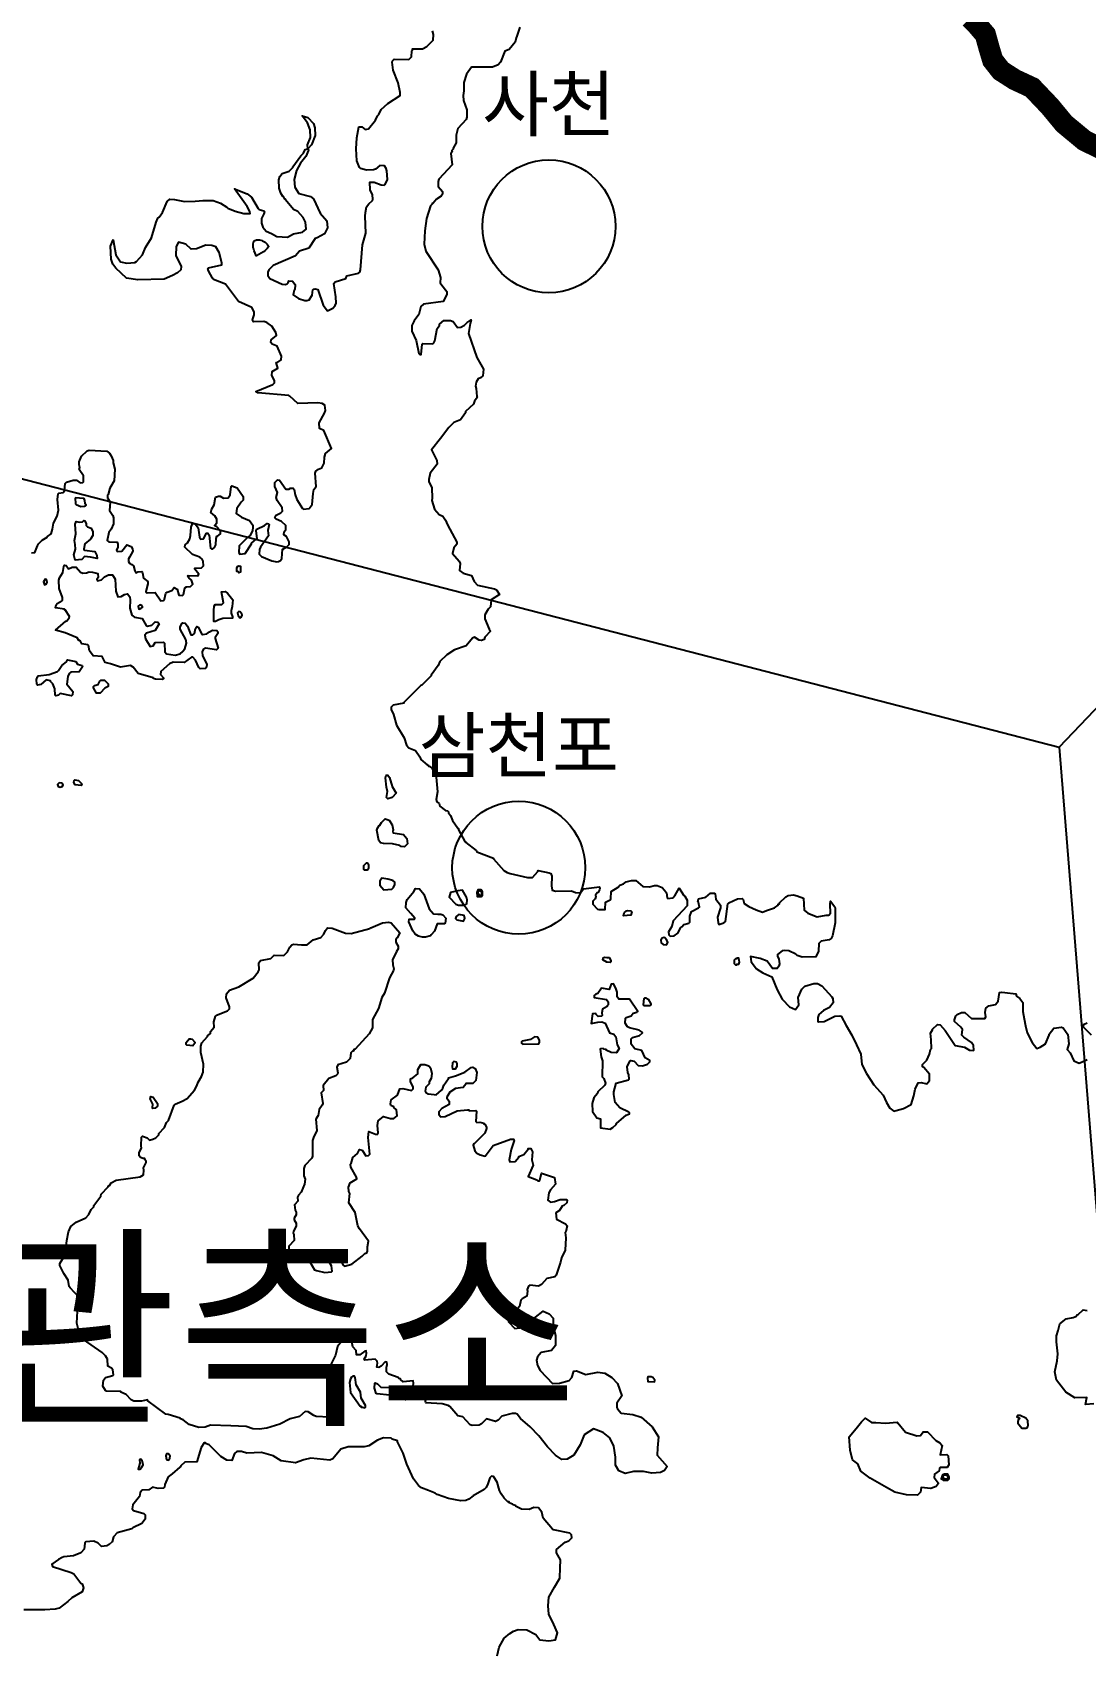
# Model space of a CAD drawing. Header units: millimetres. Extents: x -954552 to 1497340, y -301250 to 736091.
# Drawn here: x 287403 to 307207, y 144995 to 175469 of the extents above; entities that cross this region are included whole.
import ezdxf
from ezdxf.enums import TextEntityAlignment as Align

# ---------------------------------------------------------------- set-up
doc = ezdxf.new("R2010")
doc.units = ezdxf.units.MM
for name, color, linetype in [('2121', 7, 'Continuous'), ('2122', 7, 'Continuous'), ('2411', 7, 'Continuous'), ('AWS', 4, 'Continuous'), ('AWS명', 2, 'Continuous'), ('관측소명', 3, 'Continuous'), ('티센', 6, 'Continuous')]:
    doc.layers.add(name, color=color, linetype=linetype)
doc.styles.get("Standard").update_dxf_attribs({"font": ''})
doc.styles.get('Standard').set_extended_font_data('Gulim')

msp = doc.modelspace()

# ---------------------------------------------------------------- linework, layer by layer
at = {"layer": '2121', "color": 7}
for points in [[(296568, 175570), (296515, 175397), (296497, 175370), (296479, 175288), (296369, 175149), (296369, 175149), (296288, 175116), (296203, 174908), (296160, 174861), (296055, 174813), (295661, 174813), (295563, 174686), (295516, 174529), (295516, 174373), (295502, 174285), (295508, 174186), (295573, 174012), (295575, 173874), (295558, 173830), (295403, 173659), (295373, 173534), (295371, 173390), (295315, 173295), (295316, 173276), (295290, 173248), (295293, 173220), (295268, 173193), (295294, 172981), (295043, 172710), (295031, 172666), (295033, 172573), (295115, 172474), (295116, 172429), (295092, 172391), (295000, 172331), (294938, 172258), (294919, 172252), (294919, 172252), (294919, 172239), (294888, 172208), (294811, 171969), (294784, 171739), (294768, 171487), (294801, 171356), (295031, 171004), (295078, 170860), (295073, 170761), (295101, 170718), (295194, 170594), (295195, 170537), (295128, 170409), (294760, 170359), (294705, 170311), (294669, 170161), (294584, 170045), (294535, 169959), (294537, 169853), (294621, 169673), (294668, 169429), (294690, 169411), (294715, 169412), (294734, 169606), (294746, 169618), (294934, 169612), (294952, 169632), (294971, 169666), (295011, 169903), (295060, 169954), (295059, 169979), (295059, 169979), (295139, 170049), (295264, 170051), (295315, 170034), (295398, 169919), (295460, 169923), (295529, 169961), (295580, 170015), (295655, 170065), (295633, 169992), (295606, 169804), (295757, 169352), (295885, 169135), (295874, 169011), (295829, 168973), (295788, 168953), (295747, 168889), (295735, 168816), (295749, 168772), (295760, 168624), (295764, 168605), (295719, 168532), (295698, 168474), (295547, 168337), (295547, 168312), (295450, 168185), (295325, 168133), (295233, 168038), (295076, 167833), (294910, 167621), (294918, 167594), (295005, 167415), (295013, 167346), (294885, 167178), (294855, 167058), (294856, 167021), (294912, 166902), (294919, 166709), (294913, 166665), (294964, 166503), (295051, 166403), (295120, 166372), (295173, 166292), (295207, 166209), (295384, 165879), (295385, 165842), (295328, 165773), (295304, 165666), (295429, 165523), (295449, 165478), (295436, 165348), (295505, 165298), (295657, 165254), (295712, 165140), (295774, 165075), (296093, 165001), (296131, 164982), (296187, 164894), (296032, 164794), (296032, 164794), (296019, 164665), (295975, 164621), (295908, 164516), (295908, 164438), (295990, 164242), (296014, 164208), (295910, 164095), (295897, 164050), (295847, 164031), (295803, 164037), (295719, 164095), (295678, 164073), (295560, 163931), (295341, 163855), (295197, 163762), (295067, 163635), (295033, 163564), (294900, 163379), (294900, 163367), (294725, 163193), (294706, 163187), (294389, 162868), (294389, 162855), (294189, 162814), (294151, 162776), (294152, 162732), (294196, 162638), (294247, 162440), (294391, 162202), (294435, 162065), (294479, 162015), (294479, 162015), (294609, 161961), (294686, 161841), (294705, 161794), (294823, 161696), (294843, 161689), (294848, 161671), (294877, 161662), (294911, 161629), (294968, 161530), (294996, 161458), (295020, 161186), (294995, 161042), (295008, 160995), (295049, 160963), (295063, 160914), (295171, 160837), (295208, 160827), (295227, 160807), (295227, 160788), (295264, 160743), (295303, 160643), (295404, 160499), (295417, 160496), (295418, 160469), (295535, 160254), (295560, 160241), (295554, 160232), (295748, 160079), (295760, 160058), (296074, 159937), (296074, 159925), (296074, 159925), (296267, 159704), (296332, 159670), (296389, 159647), (296712, 159574), (296805, 159574), (296905, 159687), (296911, 159706), (297117, 159663), (297149, 159647), (297170, 159596), (297164, 159418), (297175, 159338), (297244, 159317), (297537, 159321), (297618, 159289), (297712, 159286), (297768, 159358), (298068, 159401), (298075, 159373), (298068, 159341), (298044, 159291), (298025, 159287), (297994, 159244), (298000, 159216), (297984, 159174), (297944, 159129), (297944, 159071), (298032, 158978), (298057, 158969), (298176, 158973), (298177, 159112), (298177, 159112), (298264, 159153), (298282, 159175), (298287, 159311), (298420, 159392), (298448, 159432), (298515, 159454), (298569, 159492), (298666, 159520), (298749, 159518), (298880, 159406), (299006, 159401), (299099, 159426), (299149, 159426), (299243, 159386), (299290, 159338), (299324, 159283), (299337, 159189), (299349, 159177), (299443, 159193), (299487, 159240), (299564, 159371), (299654, 159236), (299672, 159225), (299712, 159148), (299713, 159041), (299451, 158758), (299426, 158652), (299364, 158552), (299370, 158496), (299396, 158471), (299471, 158477), (299471, 158477), (299539, 158524), (299595, 158634), (299617, 158644), (299651, 158690), (299744, 158716), (299763, 158735), (299763, 158847), (299794, 158934), (299931, 159001), (299944, 159016), (299931, 159104), (299918, 159123), (299931, 159172), (300068, 159204), (300155, 159280), (300223, 159277), (300243, 159267), (300256, 159167), (300344, 159055), (300344, 159005), (300288, 158829), (300295, 158718), (300313, 158687), (300407, 158721), (300438, 158749), (300481, 159077), (300500, 159098), (300662, 159175), (300749, 159181), (300768, 159159), (300787, 159087), (300787, 159087), (300874, 159027), (301013, 158968), (301131, 158922), (301208, 158954), (301356, 159002), (301423, 159054), (301429, 159072), (301449, 159078), (301454, 159095), (301571, 159208), (301617, 159238), (301713, 159245), (301785, 159232), (301905, 159184), (301912, 158961), (301981, 158904), (302162, 158836), (302331, 158868), (302381, 158865), (302412, 158900), (302401, 159073), (302411, 159127), (302492, 159019), (302499, 158994), (302500, 158719), (302445, 158475), (302420, 158428), (302385, 158404), (302232, 158374), (302189, 158331), (302184, 158186), (302133, 158083), (301877, 158073), (301786, 158104), (301786, 158104), (301758, 158129), (301627, 158197), (301540, 158203), (301502, 158194), (301415, 158127), (301411, 158096), (301436, 158037), (301453, 157953), (301437, 157903), (301409, 157862), (301322, 157865), (301222, 158002), (301085, 158052), (300903, 158089), (300903, 158089), (300920, 157985), (301019, 157859), (301138, 157780), (301304, 157708), (301409, 157463), (301502, 157285), (301640, 157139), (301752, 157094), (301812, 157179), (301805, 157317), (301873, 157473), (301929, 157530), (302098, 157581), (302167, 157581), (302248, 157537), (302437, 157328), (302455, 157301), (302462, 157219), (302393, 157131), (302281, 157075), (302193, 156994), (302169, 156943), (302169, 156868), (302182, 156856), (302293, 156863), (302494, 156963), (302587, 156970), (302612, 156963), (302706, 156792), (302706, 156792), (302809, 156607), (302900, 156425), (302983, 156252), (302998, 156055), (303089, 155889), (303225, 155677), (303399, 155480), (303460, 155344), (303528, 155238), (303603, 155178), (303645, 155190)], [(287388, 165683), (287450, 165687), (287500, 165811), (287520, 165849), (287587, 165921), (287620, 165940), (287681, 165974), (287686, 165990), (287755, 166038), (287783, 166123), (287798, 166241), (287867, 166372), (287891, 166484), (287878, 166684), (287890, 166791), (287902, 166803), (287984, 166816), (288009, 166848), (288021, 166985), (288046, 167010), (288171, 167048), (288233, 167048), (288302, 166998), (288352, 167005), (288364, 167018), (288364, 167129), (288282, 167248), (288282, 167248), (288295, 167285), (288280, 167335), (288282, 167392), (288325, 167499), (288431, 167599), (288470, 167609), (288800, 167594), (288852, 167554), (288887, 167504), (288921, 167416), (288921, 167372), (288951, 167257), (288940, 167032), (288858, 166894), (288827, 166776), (288815, 166763), (288816, 166713), (288865, 166632), (288854, 166476), (288916, 166382), (288929, 166341), (288930, 166226), (288884, 166126), (288843, 166063), (288806, 165913), (288843, 165885), (288999, 165879), (289012, 165845), (289007, 165784), (288987, 165733), (288994, 165708), (289087, 165714), (289180, 165833), (289262, 165799), (289287, 165756), (289294, 165715), (289294, 165715), (289231, 165596), (289207, 165568), (289207, 165515), (289226, 165484), (289273, 165464), (289307, 165434), (289326, 165343), (289345, 165306), (289388, 165324), (289458, 165328), (289476, 165306), (289489, 165204), (289576, 165141), (289576, 165097), (289534, 164954), (289547, 164935), (289564, 164928), (289709, 164935), (289815, 164779), (289866, 164783), (289890, 164808), (289915, 164923), (289934, 164942), (290027, 164971), (290070, 165030), (290126, 164999), (290159, 164887), (290227, 164875), (290246, 164894), (290270, 165025), (290300, 165041), (290376, 165050), (290420, 165094), (290395, 165169), (290342, 165210), (290342, 165222), (290342, 165222), (290326, 165237), (290332, 165256), (290513, 165247), (290532, 165282), (290457, 165373), (290457, 165391), (290582, 165397), (290619, 165438), (290612, 165525), (290594, 165560), (290550, 165601), (290412, 165650), (290268, 165786), (290275, 165830), (290318, 165867), (290361, 165944), (290376, 166005), (290388, 166163), (290416, 166231), (290447, 166235), (290472, 166219), (290517, 166150), (290548, 165978), (290568, 165938), (290623, 165944), (290679, 166051), (290704, 166048), (290729, 166013), (290755, 165770), (290770, 165753), (290797, 165758), (290824, 165779), (290855, 165830), (290861, 165952), (290873, 165995), (290885, 165995), (290885, 165995), (290942, 166039), (290942, 166096), (290873, 166167), (290835, 166186), (290835, 166204), (290872, 166245), (290872, 166314), (290833, 166375), (290760, 166441), (290769, 166488), (290774, 166511), (290821, 166582), (290846, 166726), (290905, 166746), (290933, 166745), (290995, 166708), (291083, 166717), (291121, 166771), (291139, 166927), (291151, 166940), (291251, 166902), (291364, 166740), (291366, 166671), (291329, 166634), (291249, 166513), (291234, 166421), (291334, 166353), (291484, 166291), (291547, 166198), (291548, 166154), (291541, 166098), (291498, 166004), (291463, 165982), (291292, 165815), (291286, 165684), (291306, 165656), (291306, 165656), (291405, 165666), (291524, 165847), (291524, 165860), (291611, 165936), (291630, 165941), (291610, 166101), (291620, 166123), (291766, 166192), (291816, 166230), (291841, 166227), (291853, 166211), (291830, 166102), (291841, 165999), (291692, 165786), (291673, 165742), (291668, 165654), (291712, 165610), (291905, 165530), (292001, 165514), (292031, 165515), (292068, 165537), (292093, 165574), (292105, 165750), (292123, 165750), (292129, 165765), (292179, 165784), (292230, 165838), (292230, 165887), (292179, 165987), (292129, 166018), (292135, 166075), (292166, 166118), (292166, 166193), (292084, 166268), (291984, 166312), (291959, 166337), (291959, 166337), (291984, 166386), (292072, 166430), (292103, 166462), (292102, 166530), (292008, 166668), (291989, 166721), (292014, 166818), (291963, 166930), (291963, 167005), (292013, 167055), (292050, 167049), (292170, 166875), (292222, 166879), (292259, 166898), (292307, 166897), (292326, 166869), (292345, 166772), (292377, 166682), (292483, 166513), (292502, 166501), (292608, 166514), (292665, 166588), (292680, 166799), (292695, 166870), (292738, 166926), (292718, 167176), (292731, 167214), (292780, 167257), (292843, 167277), (292887, 167370), (292898, 167477), (292915, 167550), (293030, 167646), (292885, 167983), (292802, 168020), (292794, 168126), (292898, 168309), (292916, 168359), (292902, 168456), (292849, 168487), (292770, 168501), (292395, 168489), (292243, 168630), (292223, 168637), (291641, 168691), (291603, 168716), (291927, 168844), (291957, 168877), (291957, 168920), (291906, 169013), (291911, 169094), (292016, 169152), (291989, 169258), (292021, 169264), (292083, 169309), (292088, 169378), (292004, 169570), (292004, 169570), (291909, 169603), (291884, 169637), (291895, 169687), (291994, 169770), (291981, 169827), (291904, 169943), (291810, 170011), (291753, 170029), (291559, 170026), (291540, 170060), (291576, 170157), (291575, 170214), (291531, 170294), (291278, 170409), (291036, 170737), (290810, 170824), (290791, 170846), (290715, 170986), (290700, 171031), (290712, 171044), (290962, 171098), (290962, 171135), (290914, 171329), (290850, 171434), (290775, 171464), (290662, 171469), (290489, 171397), (290388, 171392), (290287, 171488), (290149, 171523), (290106, 171441), (290106, 171441), (290103, 171273), (290200, 171068), (290194, 171005), (290131, 170950), (290037, 170894), (289878, 170825), (289385, 170818), (289174, 170845), (288972, 171033), (288918, 171113), (288885, 171204), (288869, 171447), (288924, 171568), (288971, 171286), (289061, 171157), (289180, 171128), (289330, 171139), (289361, 171158), (289471, 171288), (289532, 171426), (289642, 171603), (289731, 171898), (289761, 171974), (289786, 171993), (289847, 172081), (289937, 172289), (289987, 172330), (290072, 172325), (290263, 172288), (290463, 172293), (290613, 172310), (290613, 172310), (290800, 172308), (290942, 172258), (291058, 172184), (291077, 172162), (291215, 172108), (291378, 172061), (291497, 172066), (291490, 172103), (291439, 172196), (291203, 172527), (291441, 172431), (291523, 172370), (291646, 172158), (291665, 172140), (291752, 172114), (291765, 172098), (291755, 172059), (291711, 171972), (291712, 171879), (291739, 171804), (291796, 171729), (291902, 171685), (291997, 171630), (292197, 171617), (292315, 171681), (292484, 171709), (292551, 171766), (292537, 171903), (292494, 171986), (292396, 172101), (292315, 172137), (292315, 172137), (292162, 172323), (292162, 172335), (292149, 172335), (292122, 172381), (292109, 172384), (292074, 172443), (292040, 172539), (292037, 172696), (292055, 172758), (292098, 172815), (292228, 172861), (292301, 172927), (292300, 172940), (292449, 173146), (292498, 173197), (292535, 173268), (292581, 173280), (292578, 173354), (292631, 173492), (292623, 173636), (292576, 173771), (292473, 173902), (292583, 173868), (292689, 173756), (292716, 173674), (292718, 173531), (292648, 173355), (292581, 173280), (292593, 173252), (292545, 173138), (292445, 173008), (292445, 173008), (292372, 172870), (292325, 172700), (292339, 172556), (292416, 172439), (292630, 172386), (292686, 172340), (292815, 172071), (292937, 171925), (292951, 171791), (292897, 171683), (292760, 171604), (292723, 171594), (292600, 171411), (292426, 171352), (292352, 171269), (291931, 171082), (291850, 171006), (291831, 170957), (291827, 170899), (291866, 170843), (292098, 170731), (292154, 170726), (292196, 170743), (292211, 170758), (292222, 170799), (292291, 170793), (292336, 170737), (292342, 170713), (292337, 170635), (292324, 170623), (292308, 170531), (292308, 170531), (292409, 170467), (292528, 170428), (292565, 170425), (292609, 170439), (292664, 170524), (292675, 170630), (292687, 170643), (292718, 170647), (292768, 170635), (292873, 170337), (292950, 170235), (293055, 170284), (293098, 170331), (293117, 170375), (293109, 170498), (293073, 170749), (293098, 170775), (293297, 170840), (293314, 170890), (293533, 170940), (293557, 170962), (293575, 171006), (293612, 171476), (293671, 171696), (293660, 172014), (293665, 172083), (293688, 172189), (293729, 172243), (293799, 172310), (293805, 172332), (293798, 172416), (293798, 172416), (293753, 172509), (293750, 172653), (293831, 172654), (293958, 172600), (294020, 172597), (294038, 172607), (294081, 172702), (294066, 172864), (294053, 172907), (294021, 172957), (293939, 172968), (293853, 172898), (293815, 172884), (293684, 172877), (293571, 172909), (293552, 172928), (293501, 173055), (293491, 173280), (293506, 173486), (293541, 173693), (293597, 173694), (293660, 173646), (293723, 173656), (293852, 173817), (293894, 173899), (293918, 173924), (293960, 174019), (294084, 174133), (294320, 174280), (294319, 174337), (294278, 174523), (294278, 174523), (294187, 174760), (294166, 174908), (294172, 174934), (294203, 174965), (294484, 174961), (294533, 175008), (294536, 175122), (294549, 175134), (294550, 175159), (294737, 175160), (294818, 175203), (294941, 175321), (294947, 175431), (294926, 175501)], [(303645, 155190), (303785, 155231), (303929, 155306), (303974, 155465), (304004, 155593), (304059, 155713), (304115, 155719), (304222, 155691), (304272, 155757), (304272, 155876), (304165, 155998), (304140, 156013), (304140, 156057), (304221, 156139), (304269, 156252), (304292, 156336), (304307, 156357), (304304, 156521), (304289, 156645), (304331, 156706), (304331, 156719), (304425, 156807), (304475, 156802), (304569, 156696), (304757, 156415), (304932, 156384), (305026, 156328), (305101, 156319), (305107, 156328), (305101, 156416), (305063, 156472), (304915, 156570), (304882, 156609), (304890, 156717), (304862, 156759), (304862, 156759), (304743, 156865), (304743, 156896), (304767, 156969), (304793, 156996), (304874, 157034), (304936, 157034), (305061, 156922), (305311, 156923), (305330, 156950), (305321, 157036), (305329, 157116), (305386, 157161), (305511, 157186), (305560, 157248), (305591, 157411), (305628, 157417), (305690, 157410), (305897, 157387), (305909, 157343), (305972, 157300), (306028, 157225), (306029, 157056), (306029, 157056), (306054, 156917), (306077, 156781), (306107, 156652), (306205, 156471), (306289, 156357), (306350, 156383), (306456, 156446), (306524, 156608), (306524, 156627), (306612, 156740), (306755, 156759), (306786, 156747), (306874, 156622), (306894, 156447), (306863, 156341), (306863, 156341), (306918, 156274), (306985, 156124), (307086, 156082), (307237, 156149)], [(307315, 156608), (307161, 156767), (307179, 156816), (307236, 156842)], [(296143, 144934), (296180, 145096), (296273, 145265), (296383, 145357), (296452, 145400), (296535, 145429), (296697, 145425), (296872, 145333), (296943, 145234), (297113, 145213), (297241, 145234), (297276, 145369), (297205, 145525), (297113, 145716), (297099, 145872), (297113, 146035), (297220, 146226), (297319, 146396), (297326, 146595), (297336, 146724), (297334, 146742), (297255, 146874), (297261, 146936), (297423, 147075), (297492, 147096), (297547, 147156), (297541, 147209), (297508, 147244), (297204, 147305), (297184, 147317), (297009, 147526), (296983, 147635), (296920, 147716), (296834, 147722), (296746, 147685), (296602, 147690), (296499, 147742), (296494, 147758), (296448, 147771), (296431, 147789), (296371, 147814), (296368, 147828), (296340, 147832), (296273, 147901), (296220, 147980), (296189, 148045), (296144, 148201), (296075, 148307), (296038, 148313), (296007, 148281), (296007, 148281), (295969, 148166), (295933, 148100), (295895, 148063), (295689, 147944), (295608, 147883), (295552, 147857), (295458, 147849), (295227, 147892), (295015, 147966), (294978, 147992), (294848, 148046), (294720, 148093), (294660, 148138), (294571, 148264), (294444, 148539), (294375, 148744), (294268, 148957), (294268, 148976), (294167, 149010), (294149, 149025), (294005, 149037), (293893, 148993), (293730, 148886), (293644, 148868), (293343, 148866), (293200, 148822), (293050, 148641), (292994, 148615), (292641, 148650), (292504, 148623), (292351, 148563), (292351, 148563), (292082, 148599), (291932, 148693), (291713, 148761), (291432, 148748), (291332, 148778), (291244, 148775), (291201, 148740), (291151, 148606), (291057, 148615), (290945, 148683), (290725, 148901), (290657, 148926), (290657, 148938), (290632, 148938), (290576, 148854), (290495, 148584), (290270, 148575), (290197, 148509), (290185, 148484), (290173, 148484), (290031, 148360), (289959, 148302), (289893, 148155), (289885, 148104), (289866, 148086), (289766, 148082), (289661, 148104), (289591, 148054), (289466, 148047), (289429, 148009), (289417, 147928), (289417, 147928), (289292, 147777), (289280, 147702), (289305, 147668), (289499, 147610), (289524, 147588), (289525, 147504), (289460, 147423), (289289, 147339), (289275, 147322), (288994, 147246), (288926, 147171), (288902, 147079), (288846, 147025), (288802, 147001), (288701, 146988), (288639, 147051), (288558, 147088), (288408, 147081), (288389, 147050), (288376, 146938), (288314, 146869), (288178, 146812), (287996, 146795), (287965, 146783), (287892, 146745), (287771, 146660), (287778, 146617), (288135, 146503), (288185, 146477), (288316, 146300), (288341, 146290), (288341, 146290), (288362, 146214), (288336, 146135), (288147, 146028), (288068, 145957), (287908, 145828), (287831, 145809), (287637, 145800), (287240, 145801)]]:
    msp.add_lwpolyline(points, dxfattribs=at)
msp.add_lwpolyline([(297167, 150678), (297167, 150678), (296967, 150640), (296899, 150559), (296880, 150493), (296899, 150396), (296950, 150303), (297181, 150054), (297312, 150061), (297494, 150111), (297544, 150167), (297587, 150286), (297631, 150296), (297812, 150225), (298036, 150269), (298166, 150252), (298297, 150168), (298406, 150059), (298488, 149827), (298488, 149827), (298395, 149684), (298395, 149602), (298408, 149580), (298471, 149496), (298695, 149472), (298850, 149422), (299059, 149244), (299174, 149056), (299158, 148848), (299153, 148707), (299336, 148498), (299289, 148419), (299211, 148383), (299049, 148367), (298892, 148404), (298704, 148398), (298547, 148362), (298427, 148414), (298370, 148519), (298370, 148670), (298333, 148879), (298260, 149035), (298135, 149135), (297952, 149203), (297780, 149088), (297702, 148905), (297582, 148707), (297461, 148633), (297357, 148628), (297237, 148707), (297091, 148868), (296924, 149072), (296762, 149244), (296578, 149395), (296521, 149480), (296490, 149495), (296422, 149495), (296228, 149444), (296159, 149369), (296110, 149344), (295941, 149394), (295847, 149299), (295804, 149274), (295675, 149265), (295635, 149281), (295496, 149430), (295402, 149448), (295252, 149623), (295220, 149645), (295109, 149672), (294802, 149690), (294796, 149721), (294821, 149846), (294814, 149855), (294558, 149945), (294570, 150063), (294564, 150104), (294373, 150089), (294327, 150129), (294327, 150141), (294295, 150153), (294283, 150169), (294107, 150231), (294063, 150277), (294063, 150277), (294063, 150356), (294076, 150415), (294069, 150455), (294037, 150461), (293961, 150382), (293919, 150358), (293882, 150361), (293894, 150436), (293888, 150474), (293850, 150517), (293656, 150495), (293650, 150504), (293644, 150517), (293676, 150579), (293687, 150629), (293681, 150673), (293656, 150666), (293563, 150598), (293500, 150594), (293493, 150679), (293431, 150747), (293399, 150897), (293362, 150925), (293255, 150959), (293242, 150946), (293224, 150852), (293137, 150752), (293104, 150588), (293028, 150438), (293001, 150352), (293001, 150308), (293001, 150308), (293033, 150171), (293159, 149933), (293154, 149877), (293121, 149778), (293197, 149640), (293197, 149578), (293172, 149527), (293130, 149494), (293061, 149470), (292985, 149421), (292741, 149436), (292694, 149456), (292591, 149526), (292529, 149532), (292423, 149438), (292248, 149392), (292055, 149293), (291812, 149217), (291670, 149200), (291549, 149204), (291424, 149247), (291137, 149261), (290755, 149270), (290649, 149232), (290531, 149231), (290349, 149287), (290236, 149374), (290185, 149394), (290183, 149407), (289955, 149476), (289912, 149479), (289912, 149479), (289573, 149731), (289567, 149750), (289456, 149722), (289311, 149724), (289261, 149746), (289167, 149851), (289067, 149892), (289066, 149904), (288798, 149913), (288779, 149925), (288728, 150006), (288741, 150118), (288778, 150169), (288915, 150204), (288928, 150220), (288915, 150313), (288888, 150344), (288821, 150385), (288814, 150513), (288779, 150577), (288714, 150639), (288363, 150886), (288294, 150967), (288237, 151191), (288248, 151418), (288267, 151481), (288279, 151679), (288110, 151857), (288097, 151882), (288078, 152003), (287996, 152127), (287996, 152127), (287921, 152278), (287921, 152315), (288021, 152478), (288050, 152746), (288081, 152907), (288125, 153009), (288225, 153090), (288406, 153170), (288465, 153232), (288511, 153330), (288561, 153379), (288561, 153405), (288688, 153579), (288698, 153617), (288828, 153757), (288834, 153776), (288852, 153783), (288884, 153830), (288978, 153878), (289427, 153942), (289490, 153982), (289496, 154070), (289490, 154114), (289545, 154213), (289545, 154232), (289514, 154267), (289514, 154286), (289483, 154286), (289438, 154307), (289413, 154339), (289413, 154401), (289413, 154401), (289456, 154482), (289450, 154526), (289456, 154688), (289475, 154707), (289494, 154704), (289558, 154674), (289606, 154636), (289668, 154649), (289725, 154680), (289781, 154733), (289781, 154758), (289884, 154874), (289923, 154965), (289960, 155001), (290066, 155291), (290085, 155309), (290217, 155364), (290315, 155419), (290453, 155572), (290497, 155654), (290519, 155724), (290583, 155830), (290614, 155911), (290620, 156060), (290569, 156285), (290573, 156400), (290587, 156467), (290693, 156586), (290700, 156605), (290749, 156642), (290755, 156679), (290755, 156679), (290822, 156759), (290817, 156861), (290848, 156967), (290866, 156986), (291073, 157065), (291110, 157106), (291110, 157143), (291046, 157311), (291053, 157386), (291108, 157455), (291283, 157518), (291552, 157682), (291651, 157801), (291664, 157838), (291663, 157966), (291694, 158013), (291888, 158052), (291950, 158114), (292130, 158108), (292199, 158178), (292244, 158266), (292280, 158309), (292311, 158318), (292461, 158305), (292568, 158310), (292680, 158404), (292829, 158445), (292883, 158511), (292917, 158580), (292954, 158624), (293042, 158618), (293042, 158618), (293289, 158524), (293398, 158519), (293747, 158614), (293766, 158630), (293984, 158721), (294096, 158733), (294147, 158721), (294310, 158535), (294261, 158439), (294236, 158410), (294236, 158359), (294279, 158284), (294279, 158229), (294248, 158185), (294174, 158028), (294181, 157933), (294199, 157856), (294194, 157822), (294119, 157684), (294026, 157397), (293971, 157315), (293909, 157109), (293797, 156902), (293798, 156746), (293735, 156634), (293471, 156343), (293452, 156337), (293437, 156307), (293424, 156307), (293393, 156276), (293375, 156170), (293375, 156170), (293312, 156101), (293144, 156050), (293125, 156004), (293145, 155900), (293138, 155875), (293107, 155841), (292976, 155794), (292870, 155662), (292877, 155568), (292833, 155525), (292862, 155324), (292853, 155293), (292797, 155212), (292776, 155098), (292735, 155030), (292754, 154812), (292686, 154686), (292667, 154624), (292669, 154331), (292656, 154293), (292525, 154155), (292507, 154099), (292508, 153963), (292533, 153899), (292522, 153803), (292458, 153655), (292404, 153600), (292390, 153561), (292396, 153486), (292334, 153420), (292344, 153318), (292344, 153318), (292363, 153281), (292360, 153230), (292322, 153167), (292323, 153136), (292360, 153074), (292360, 153017), (292311, 152920), (292305, 152886), (292317, 152858), (292324, 152743), (292225, 152642), (292225, 152586), (292256, 152555), (292474, 152531), (292557, 152429), (292576, 152418), (292707, 152197), (292742, 152179), (292901, 152145), (293025, 152155), (293038, 152170), (293026, 152270), (292919, 152445), (292925, 152495), (292962, 152526), (293006, 152523), (293137, 152476), (293244, 152281), (293269, 152262), (293407, 152303), (293603, 152451), (293603, 152451), (293655, 152500), (293691, 152514), (293704, 152547), (293706, 152624), (293724, 152735), (293554, 152963), (293523, 153022), (293472, 153271), (293352, 153452), (293371, 153627), (293355, 153665), (293345, 153752), (293377, 153833), (293501, 153908), (293495, 153940), (293388, 154127), (293387, 154183), (293400, 154196), (293431, 154308), (293518, 154383), (293555, 154459), (293605, 154446), (293674, 154337), (293724, 154343), (293749, 154371), (293717, 154681), (293729, 154796), (293855, 154744), (293886, 154741), (293898, 154754), (293905, 154772), (293905, 154772), (293891, 154910), (293903, 154997), (294003, 155079), (294137, 155043), (294197, 155039), (294265, 155092), (294252, 155201), (294202, 155245), (294202, 155258), (294140, 155285), (294134, 155316), (294146, 155391), (294270, 155479), (294314, 155598), (294370, 155602), (294532, 155568), (294564, 155599), (294564, 155637), (294513, 155730), (294513, 155786), (294557, 155805), (294650, 155880), (294650, 155961), (294706, 156055), (294781, 156056), (294837, 156037), (294862, 156025), (294887, 155991), (294913, 155887), (294900, 155794), (294863, 155731), (294863, 155731), (294863, 155694), (294801, 155631), (294790, 155553), (294801, 155531), (294845, 155504), (294960, 155490), (294995, 155488), (295095, 155574), (295122, 155609), (295138, 155670), (295225, 155795), (295225, 155808), (295361, 155846), (295537, 155915), (295655, 156003), (295687, 156006), (295730, 155984), (295762, 155909), (295738, 155753), (295682, 155697), (295556, 155702), (295556, 155689), (295501, 155621), (295357, 155605), (295251, 155539), (295195, 155445), (295195, 155426), (295239, 155364), (295240, 155302), (295102, 155226), (295046, 155169), (295046, 155169), (295046, 155113), (295085, 155073), (295165, 155076), (295389, 155184), (295583, 155203), (295609, 155203), (295620, 155184), (295739, 155194), (295752, 155178), (295740, 154985), (295759, 154966), (295816, 154971), (295891, 154950), (295891, 154938), (295911, 154933), (295941, 154879), (295941, 154854), (295910, 154766), (295711, 154563), (295698, 154559), (295692, 154540), (295724, 154432), (295761, 154388), (295820, 154359), (295918, 154335), (296067, 154536), (296391, 154653), (296447, 154653), (296460, 154624), (296408, 154459), (296367, 154262), (296367, 154262), (296380, 154225), (296480, 154234), (296549, 154312), (296549, 154325), (296642, 154363), (296723, 154463), (296723, 154475), (296773, 154479), (296804, 154413), (296793, 154264), (296818, 154163), (296724, 153951), (296887, 153889), (296906, 153867), (296937, 153871), (296944, 153880), (296974, 154014), (297218, 153934), (297237, 153803), (297144, 153696), (297113, 153640), (297095, 153502), (297144, 153468), (297219, 153479), (297326, 153516), (297439, 153519), (297457, 153503), (297451, 153457), (297395, 153406), (297364, 153391), (297314, 153309), (297314, 153309), (297245, 153265), (297259, 153150), (297428, 153057), (297459, 153023), (297434, 152910), (297422, 152897), (297431, 152798), (297423, 152566), (297349, 152423), (297332, 152341), (297249, 152091), (297225, 152062), (297075, 152034), (296975, 151918), (296919, 151890), (296756, 151905), (296731, 151889), (296709, 151823), (296715, 151791), (296701, 151701), (296614, 151651), (296589, 151626), (296565, 151502), (296353, 151263), (296353, 151219), (296472, 151089), (296709, 151121), (296778, 151027), (296816, 151030), (296853, 151065), (296853, 151258), (296853, 151258), (296865, 151302), (297008, 151415), (297008, 151415), (297117, 151364), (297195, 151286), (297195, 151129), (297237, 150962), (297242, 150769)], close=True, dxfattribs=at)
at = {"layer": '2122', "color": 7}
for points in [[(291613, 171269), (291591, 171315), (291571, 171362), (291558, 171409), (291557, 171420), (291552, 171477), (291561, 171528), (291576, 171552), (291617, 171570), (291671, 171569), (291726, 171553), (291727, 171552), (291778, 171526), (291820, 171488), (291840, 171447), (291840, 171439), (291820, 171402), (291778, 171366), (291746, 171345), (291704, 171317), (291660, 171293), (291615, 171270), (291613, 171269), (291613, 171269)], [(288207, 166712), (288216, 166605), (288228, 166592), (288316, 166555), (288391, 166558), (288403, 166574), (288415, 166574), (288397, 166605), (288389, 166669), (288372, 166705), (288207, 166712), (288207, 166712)], [(288195, 165910), (288218, 166036), (288205, 166217), (288229, 166267), (288286, 166255), (288348, 166264), (288373, 166286), (288392, 166283), (288411, 166224), (288411, 166193), (288437, 166168), (288505, 166147), (288542, 166075), (288542, 166006), (288493, 165940), (288387, 165849), (288369, 165749), (288381, 165730), (288575, 165706), (288613, 165632), (288619, 165575), (288496, 165601), (288381, 165612), (288332, 165556), (288207, 165543), (288182, 165643), (288213, 165748), (288210, 165837), (288195, 165910), (288195, 165910)], [(287678, 165130), (287671, 165181), (287645, 165185), (287613, 165136), (287631, 165079), (287667, 165098), (287683, 165128), (287683, 165128)], [(287838, 164224), (288031, 164397), (288050, 164403), (288092, 164455), (288098, 164480), (288017, 164608), (288004, 164611), (288004, 164623), (287836, 164648), (287849, 164705), (287866, 164730), (287958, 164776), (287972, 164792), (287966, 164842), (287909, 165010), (287902, 165166), (287914, 165210), (287977, 165310), (287995, 165422), (288007, 165448), (288039, 165442), (288083, 165380), (288151, 165411), (288226, 165411), (288307, 165318), (288351, 165296), (288420, 165303), (288470, 165325), (288533, 165319), (288633, 165291), (288639, 165219), (288639, 165219), (288614, 165178), (288627, 165154), (288701, 165175), (288758, 165232), (288833, 165264), (288908, 165264), (288958, 165183), (288971, 164958), (289009, 164855), (289072, 164858), (289134, 164899), (289190, 164909), (289234, 164852), (289243, 164791), (289235, 164637), (289272, 164509), (289323, 164469), (289467, 164448), (289542, 164313), (289566, 164301), (289648, 164323), (289711, 164385), (289760, 164376), (289785, 164348), (289711, 164217), (289549, 164167), (289517, 164135), (289530, 164060), (289619, 163920), (289674, 163930), (289712, 163992), (289712, 163992), (289868, 164002), (289887, 163980), (289895, 163821), (289925, 163780), (290087, 163756), (290181, 163782), (290229, 163822), (290229, 163834), (290268, 163875), (290299, 163981), (290286, 164049), (290179, 164247), (290179, 164284), (290210, 164350), (290231, 164362), (290273, 164356), (290317, 164300), (290379, 164141), (290417, 164141), (290449, 164163), (290467, 164257), (290492, 164295), (290522, 164285), (290586, 164148), (290604, 164142), (290685, 164158), (290734, 164196), (290792, 164223), (290873, 164221), (290892, 164196), (290892, 164165), (290892, 164165), (290842, 164087), (290842, 164068), (290899, 163889), (290862, 163855), (290656, 163886), (290612, 163864), (290593, 163820), (290600, 163745), (290682, 163589), (290675, 163527), (290657, 163504), (290557, 163498), (290532, 163523), (290469, 163664), (290418, 163716), (290394, 163719), (290257, 163619), (290050, 163624), (289981, 163593), (289819, 163449), (289814, 163393), (289870, 163327), (289870, 163308), (289845, 163299), (289715, 163304), (289677, 163316), (289675, 163329), (289389, 163410), (289300, 163529), (289250, 163559), (289057, 163533), (289057, 163533), (288874, 163595), (288770, 163617), (288713, 163729), (288544, 163744), (288475, 163838), (288456, 163935), (288444, 163950), (288331, 163968), (288305, 164018), (288287, 164025), (288287, 164037), (288274, 164030), (288243, 164083), (288022, 164177), (287838, 164224), (287838, 164224)], [(291244, 165378), (291244, 165396), (291263, 165428), (291282, 165434), (291313, 165428), (291319, 165409), (291313, 165316), (291282, 165303), (291263, 165328), (291244, 165328), (291244, 165378), (291244, 165378)], [(290823, 164676), (290840, 164708), (290965, 164708), (290996, 164740), (290958, 164946), (291027, 164952), (291071, 164920), (291171, 164797), (291162, 164668), (291139, 164591), (291140, 164544), (291166, 164475), (291166, 164450), (290985, 164446), (290910, 164422), (290847, 164386), (290816, 164389), (290814, 164596), (290823, 164676), (290823, 164676)], [(289476, 164664), (289461, 164690), (289421, 164702), (289389, 164675), (289406, 164624), (289445, 164636), (289470, 164654), (289477, 164664), (289477, 164664)], [(291340, 164529), (291308, 164572), (291285, 164578), (291257, 164552), (291271, 164503), (291306, 164460), (291335, 164477), (291346, 164510), (291340, 164532), (291340, 164532)], [(287895, 163468), (287957, 163559), (288045, 163630), (288063, 163668), (288220, 163634), (288251, 163587), (288339, 163559), (288345, 163538), (288283, 163444), (288127, 163437), (288096, 163411), (288072, 163352), (288052, 163212), (288165, 163074), (288160, 163012), (288141, 162993), (287925, 163034), (287891, 163005), (287841, 162992), (287828, 163004), (287822, 163123), (287787, 163214), (287740, 163267), (287746, 163276), (287664, 163291), (287559, 163204), (287496, 163194), (287484, 163213), (287482, 163299), (287496, 163347), (287514, 163366), (287514, 163366), (287721, 163392), (287877, 163449), (287895, 163468), (287895, 163468)], [(288674, 163264), (288695, 163283), (288758, 163283), (288827, 163214), (288828, 163164), (288765, 163133), (288675, 163044), (288610, 163038), (288552, 163144), (288552, 163169), (288571, 163188), (288640, 163201), (288674, 163264), (288674, 163264)], [(287980, 161318), (287954, 161349), (287907, 161354), (287877, 161321), (287888, 161284), (287925, 161273), (287962, 161287), (287982, 161318), (287982, 161318)], [(288269, 161400), (288334, 161338), (288321, 161307), (288209, 161316), (288184, 161363), (288190, 161400), (288203, 161413), (288269, 161400), (288269, 161400)], [(294059, 161274), (294044, 161451), (294056, 161501), (294088, 161501), (294119, 161455), (294165, 161285), (294245, 161159), (294170, 161080), (294089, 161055), (294064, 161077), (294082, 161189), (294059, 161274), (294059, 161274)], [(294188, 160414), (294379, 160384), (294441, 160309), (294454, 160210), (294398, 160153), (294339, 160157), (294311, 160177), (294172, 160209), (294007, 160215), (293948, 160226), (293917, 160270), (293881, 160462), (293891, 160501), (293925, 160553), (293938, 160556), (293970, 160607), (294034, 160677), (294109, 160652), (294169, 160564), (294184, 160473), (294178, 160436), (294188, 160414), (294188, 160414)], [(293705, 159720), (293731, 159758), (293731, 159807), (293705, 159844), (293681, 159844), (293630, 159794), (293631, 159732), (293643, 159719), (293705, 159720), (293705, 159720)], [(294086, 159541), (293975, 159564), (293938, 159502), (293938, 159427), (294014, 159340), (294164, 159356), (294195, 159384), (294221, 159443), (294219, 159487), (294182, 159515), (294086, 159541), (294086, 159541)], [(294522, 158895), (294427, 159004), (294433, 159103), (294451, 159160), (294576, 159311), (294607, 159367), (294682, 159361), (294763, 159258), (294865, 158986), (294946, 158893), (295024, 158881), (295080, 158884), (295121, 158869), (295177, 158812), (295165, 158713), (295146, 158703), (295015, 158700), (294966, 158562), (294899, 158498), (294891, 158478), (294797, 158449), (294741, 158449), (294666, 158470), (294603, 158507), (294559, 158570), (294484, 158741), (294490, 158791), (294590, 158791), (294597, 158810), (294522, 158895), (294522, 158895)], [(295405, 159322), (295263, 159294), (295238, 159201), (295366, 159074), (295414, 159051), (295535, 159054), (295570, 159076), (295576, 159156), (295563, 159201), (295488, 159338), (295405, 159322), (295405, 159322)], [(295845, 159214), (295869, 159240), (295869, 159302), (295843, 159340), (295781, 159339), (295757, 159290), (295769, 159214), (295845, 159214), (295845, 159214)], [(295800, 159317), (295781, 159298), (295781, 159274), (295782, 159271), (295792, 159252), (295833, 159243), (295854, 159263), (295851, 159295), (295822, 159320), (295800, 159317), (295800, 159317)], [(295509, 158751), (295533, 158802), (295521, 158857), (295421, 158876), (295370, 158838), (295359, 158801), (295383, 158776), (295509, 158751), (295509, 158751)], [(298602, 158950), (298657, 158949), (298676, 158927), (298657, 158868), (298519, 158855), (298532, 158912), (298576, 158949), (298602, 158950), (298602, 158950)], [(299245, 158431), (299221, 158392), (299227, 158346), (299266, 158315), (299276, 158312), (299325, 158309), (299352, 158349), (299335, 158396), (299334, 158398), (299298, 158438), (299279, 158444), (299245, 158431), (299245, 158431)], [(298205, 158072), (298247, 158067), (298279, 158011), (298279, 157986), (298267, 157974), (298207, 157980), (298129, 158023), (298135, 158060), (298160, 158076), (298205, 158072), (298205, 158072)], [(300647, 157932), (300647, 157944), (300685, 157945), (300696, 157981), (300685, 158056), (300647, 158056), (300647, 158043), (300621, 158043), (300597, 158019), (300597, 157957), (300622, 157932), (300647, 157932), (300647, 157932)], [(298096, 156198), (298123, 156124), (298118, 155824), (298150, 155793), (298181, 155705), (298166, 155665), (298037, 155542), (298031, 155509), (297963, 155429), (297926, 155324), (297933, 155173), (298014, 155055), (298083, 155036), (298084, 154865), (298265, 154837), (298316, 154871), (298382, 154930), (298388, 154948), (298570, 155101), (298632, 155126), (298632, 155145), (298620, 155160), (298451, 155244), (298363, 155343), (298337, 155493), (298338, 155540), (298381, 155706), (298612, 155769), (298624, 155782), (298618, 155859), (298600, 155909), (298600, 155909), (298586, 156013), (298635, 156119), (298658, 156130), (298717, 156120), (298792, 156038), (298873, 156033), (298966, 156064), (299011, 156108), (299010, 156133), (298923, 156183), (298860, 156320), (298728, 156351), (298659, 156438), (298665, 156537), (298690, 156563), (298821, 156601), (298877, 156654), (298871, 156667), (298814, 156701), (298633, 156747), (298596, 156765), (298552, 156837), (298557, 156931), (298570, 156943), (298662, 156971), (298701, 157025), (298770, 157038), (298788, 157054), (298631, 157288), (298431, 157284), (298400, 157331), (298400, 157331), (298400, 157417), (298375, 157492), (298330, 157574), (298287, 157568), (298249, 157467), (298106, 157491), (298037, 157392), (297998, 157378), (297969, 157354), (297969, 157316), (298200, 157280), (298232, 157235), (298232, 157180), (298213, 157161), (298213, 157148), (298126, 157098), (298113, 157026), (298115, 156979), (298102, 156963), (298039, 156961), (297995, 157001), (297995, 157014), (297938, 157010), (297908, 156829), (298037, 156855), (298110, 156857), (298171, 156837), (298252, 156655), (298333, 156624), (298372, 156574), (298396, 156427), (298396, 156427), (298435, 156356), (298385, 156274), (298288, 156281), (298190, 156325), (298190, 156338), (298146, 156344), (298135, 156355), (298091, 156354), (298078, 156342), (298096, 156198), (298096, 156198)], [(298901, 157241), (298906, 157301), (298919, 157313), (298937, 157310), (298982, 157287), (299032, 157195), (299032, 157176), (299007, 157161), (298907, 157163), (298894, 157175), (298901, 157241), (298901, 157241)], [(290377, 156538), (290405, 156535), (290456, 156479), (290456, 156460), (290419, 156410), (290306, 156422), (290293, 156434), (290293, 156472), (290350, 156541), (290377, 156538), (290377, 156538)], [(296767, 156525), (296610, 156494), (296598, 156481), (296598, 156455), (296623, 156440), (296924, 156448), (296941, 156476), (296941, 156513), (296909, 156569), (296847, 156576), (296767, 156525), (296767, 156525)], [(295356, 155976), (295393, 156027), (295392, 156077), (295380, 156102), (295330, 156115), (295305, 156089), (295294, 156014), (295305, 155976), (295356, 155976), (295356, 155976)], [(289654, 155335), (289616, 155413), (289628, 155457), (289672, 155445), (289754, 155320), (289754, 155270), (289710, 155236), (289667, 155229), (289660, 155242), (289666, 155313), (289654, 155335), (289654, 155335)], [(307361, 149672), (307204, 149663), (307229, 149795), (307003, 149788), (307003, 149788), (306834, 149892), (306661, 150121), (306630, 150273), (306672, 150482), (306682, 150612), (306661, 150837), (306661, 150952), (306693, 151051), (306724, 151176), (306844, 151270), (306975, 151296), (307036, 151325), (307049, 151350), (307067, 151353), (307164, 151444), (307239, 151428)], [(293385, 149890), (293565, 149630), (293577, 149630), (293584, 149611), (293609, 149614), (293653, 149601), (293666, 149614), (293666, 149645), (293584, 149779), (293571, 149892), (293489, 150029), (293470, 150172), (293457, 150194), (293426, 150197), (293405, 150176), (293383, 150141), (293364, 150078), (293385, 149890), (293385, 149890)], [(294177, 149825), (294127, 149828), (294127, 149840), (293878, 149859), (293865, 149871), (293833, 149968), (293845, 150062), (293851, 150067), (293889, 150052), (293952, 149987), (294252, 149975), (294295, 149925), (294383, 149898), (294433, 149826), (294433, 149763), (294421, 149751), (294190, 149787), (294190, 149787)], [(299038, 150179), (298974, 150179), (298968, 150157), (298975, 150094), (299100, 150085), (299106, 150116), (299068, 150167), (299038, 150179), (299038, 150179)], [(305935, 149340), (305931, 149309), (306008, 149216), (306081, 149216), (306112, 149226), (306112, 149245), (306125, 149257), (306118, 149351), (306081, 149404), (305974, 149456), (305924, 149456), (305912, 149430), (305955, 149412), (305962, 149391), (305943, 149384), (305935, 149340), (305935, 149340)], [(289994, 148692), (289961, 148731), (289925, 148733), (289914, 148695), (289925, 148627), (289963, 148615), (289990, 148655), (289992, 148697), (289992, 148697)], [(289468, 148602), (289445, 148633), (289414, 148619), (289420, 148555), (289407, 148488), (289394, 148446), (289428, 148446), (289457, 148479), (289485, 148528), (289468, 148606), (289468, 148606)], [(304616, 148236), (304641, 148261), (304641, 148298), (304615, 148349), (304540, 148349), (304540, 148336), (304516, 148336), (304491, 148261), (304529, 148248), (304529, 148236), (304616, 148236), (304616, 148236)], [(304523, 148308), (304535, 148268), (304585, 148264), (304587, 148264), (304625, 148277), (304618, 148317), (304571, 148335), (304565, 148334), (304534, 148325), (304523, 148308), (304523, 148308)]]:
    msp.add_lwpolyline(points, dxfattribs=at)
msp.add_lwpolyline([(303262, 149325), (303445, 149313), (303662, 149329), (303662, 149317), (303675, 149314), (303819, 149140), (304033, 149071), (304101, 149081), (304150, 149147), (304232, 149147), (304389, 148982), (304463, 148942), (304508, 148892), (304471, 148717), (304596, 148720), (304621, 148698), (304634, 148524), (304603, 148476), (304471, 148479), (304459, 148466), (304453, 148411), (304366, 148348), (304360, 148286), (304435, 148186), (304435, 148167), (304398, 148116), (304298, 148079), (304117, 148103), (304101, 148011), (304043, 147959), (303842, 147965), (303842, 147965), (303617, 148012), (303461, 148101), (303153, 148273), (302980, 148409), (302923, 148545), (302824, 148618), (302782, 148801), (302761, 149056), (302892, 149213), (302991, 149333), (303064, 149406), (303179, 149323)], close=True, dxfattribs=at)
at = {"layer": '2411', "const_width": 400}
msp.add_lwpolyline([(305037, 175740), (305166, 175610), (305322, 175428), (305397, 175158), (305461, 174946), (305616, 174748), (305875, 174582), (306199, 174431), (306534, 174079), (306804, 173752), (307183, 173438), (307523, 173270)], dxfattribs=at)
at = {"layer": 'AWS'}
for centre in [(297115, 171821), (296549, 159757)]:
    msp.add_circle(centre, 1250, dxfattribs=at)
at = {"layer": '티센'}
for points in [[(319063, 174973), (306710, 162026)], [(259890, 174144), (306710, 162026)], [(306710, 162026), (309754, 124199)]]:
    msp.add_lwpolyline(points, dxfattribs=at)

# ---------------------------------------------------------------- texts
at = {"layer": 'AWS명'}
for s, p in [('사천', (297115, 173321)), ('삼천포', (296549, 161257))]:
    msp.add_text(s, height=1000, dxfattribs=at).set_placement(p, align=Align.BOTTOM_CENTER)
at = {"layer": '관측소명'}
msp.add_text('남해기상관측소', height=3000, dxfattribs=at).set_placement((284485, 148677), align=Align.BOTTOM_CENTER)

doc.saveas('drawing.dxf')
